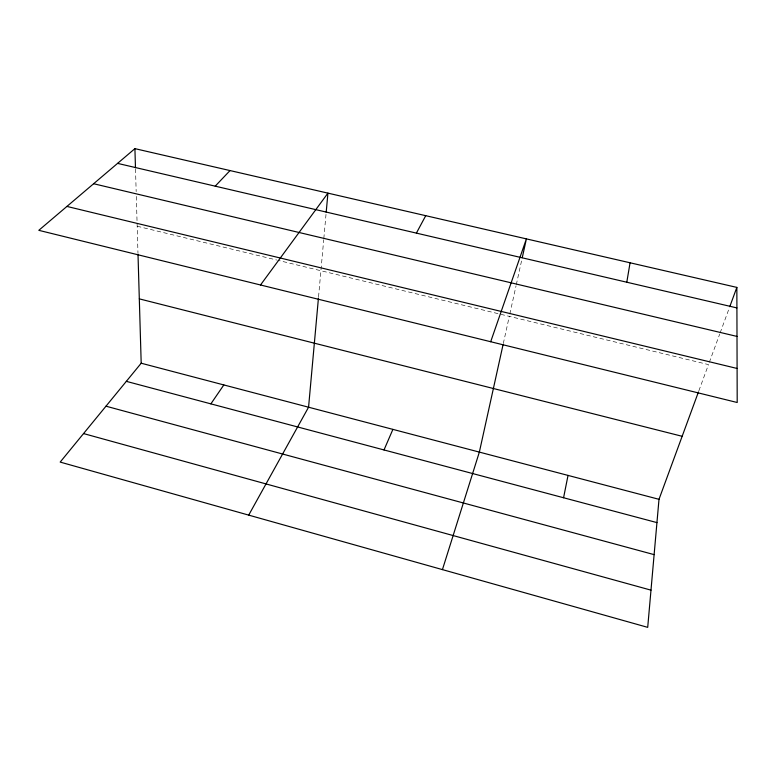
<?xml version="1.0" encoding="UTF-8"?>
<svg xmlns="http://www.w3.org/2000/svg" width="776" height="776" viewBox="0 0 776 776"><rect width="100%" height="100%" fill="white"/><g stroke="black" fill="none" stroke-linecap="round" stroke-linejoin="round"><path stroke-width="0.58" stroke-dasharray="3.88 2.91" d="M318.548 296.859L323.718 239.687M323.825 238.494L326.095 213.429M503.304 343.564L509.308 316.365M509.822 314.008L516.04 285.84M516.302 284.666L521.996 258.845M698.875 390.774L708.488 364.604L277.837 260.3M709.322 362.334L719.75 333.952M720.167 332.817L729.343 307.839M137.187 226.223L276.673 260.009M135.509 168.935L136.169 191.614M136.314 196.386L137.963 252.86"/><path stroke-width="1.16" d="M698.458 391.919L658.999 499.317L647.708 627.357L60.179 462.089L141.193 363.216L138.002 254.072M318.441 298.052L308.567 407.206L248.708 515.118M326.201 212.236L327.928 193.137L260.513 284.986M626.795 282.221L630.063 262.783M563.57 497.755L568.032 475.407M503.042 344.748L479.355 452.098L442.436 569.613M522.258 257.671L526.4 238.882L490.684 341.731M729.76 306.704L736.851 287.401L134.917 148.643L38.8 230.326L737.2 402.501L736.851 287.401M384.004 449.954L392.899 429.38M416.392 233.11L425.733 215.679M210.868 403.86L223.837 384.935M215.214 186.162L230.026 170.565M117.574 163.377L736.909 307.917M93.624 183.728L736.996 336.425M66.93 206.426L737.093 368.464M139.311 298.867L682.153 436.296M141.193 363.216L658.999 499.317M126.333 381.355L656.942 522.607M105.982 406.188L654.12 554.636M83.546 433.571L650.986 590.148M134.917 148.643L135.47 167.742"/></g></svg>
